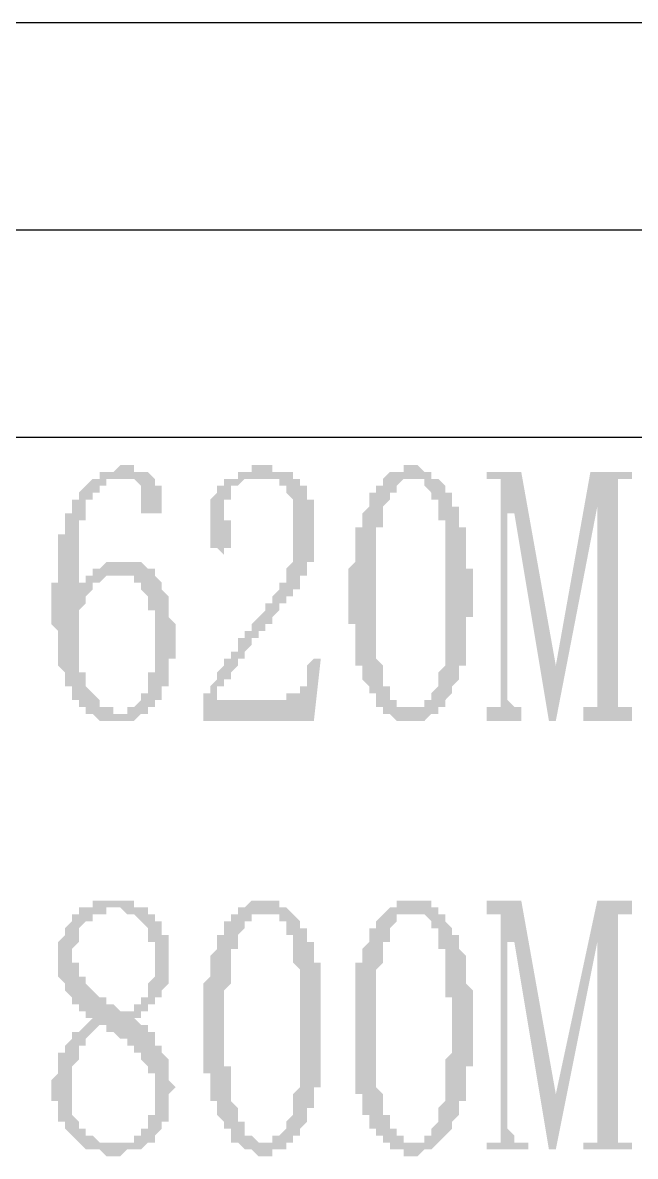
# Model space of a CAD drawing. Header units: inches. Extents: x 11 to 286, y 6 to 196.
# Drawn here: x 176.45 to 180.21, y 100.39 to 107.33 of the extents above; entities that cross this region are included whole.
import ezdxf

# ---------------------------------------------------------------- set-up
doc = ezdxf.new("R2010")
doc.units = ezdxf.units.IN
doc.header["$MEASUREMENT"] = 0
doc.layers.add('PDF_几何图形', color=7, linetype='Continuous')
doc.layers.add('PDF_实体填充', color=7, linetype='Continuous', true_color=0xffffff)

msp = doc.modelspace()

# ---------------------------------------------------------------- hatches: boundary and pattern name
at = {"layer": 'PDF_实体填充', "transparency": 33554559}
h = msp.add_hatch(color=7, dxfattribs=at)
h.paths.add_polyline_path([(176.7981, 103.6884), (176.7981, 103.6461), (176.7981, 103.6038), (176.7981, 103.6038), (176.7981, 103.5614), (176.7981, 103.5191), (176.7981, 103.5191), (176.7981, 103.4768), (176.7981, 103.4768), (176.7981, 103.4344), (176.7981, 103.4344), (176.7981, 103.3921), (176.7981, 103.3921), (176.7981, 103.3498), (176.8404, 103.3498), (176.8404, 103.3074), (176.8404, 103.3074), (176.8404, 103.3074), (176.8404, 103.2651), (176.8404, 103.2651), (176.8828, 103.2228), (176.8828, 103.2228), (176.8828, 103.2228), (176.9251, 103.1804), (176.9251, 103.1804), (176.9251, 103.1381), (176.9251, 103.1381), (176.9674, 103.1381), (176.9674, 103.1381), (177.0098, 103.1381), (177.0098, 103.0958), (177.0098, 103.0958), (177.0521, 103.0958), (177.0521, 103.0958), (177.0944, 103.0958), (177.0944, 103.1381), (177.0944, 103.1381), (177.1368, 103.1381), (177.1368, 103.1381), (177.1368, 103.1381), (177.1791, 103.1804), (177.1791, 103.1804), (177.1791, 103.1804), (177.1791, 103.2228), (177.2214, 103.2228), (177.2214, 103.2228), (177.2214, 103.2651), (177.2214, 103.2651), (177.2214, 103.2651), (177.2214, 103.3074), (177.2214, 103.3074), (177.2214, 103.3498), (177.2638, 103.3498), (177.2638, 103.3921), (177.2638, 103.3921), (177.2638, 103.4344), (177.2638, 103.4768), (177.2638, 103.4768), (177.2638, 103.5191), (177.2638, 103.5614), (177.2638, 103.5614), (177.2638, 103.6038), (177.2638, 103.6461), (177.2638, 103.6461), (177.2638, 103.6884), (177.2638, 103.6884), (177.2638, 103.7308), (177.2214, 103.7308), (177.2214, 103.7731), (177.2214, 103.7731), (177.2214, 103.8154), (177.2214, 103.8154), (177.2214, 103.8154), (177.1791, 103.8578), (177.1791, 103.8578), (177.1791, 103.9001), (177.1791, 103.9001), (177.1368, 103.9001), (177.1368, 103.9424), (177.0944, 103.9424), (177.0944, 103.9424), (177.0944, 103.9424), (177.0521, 103.9424), (177.0521, 103.9424), (177.0521, 103.9424), (177.0098, 103.9424), (177.0098, 103.9424), (176.9674, 103.9424), (176.9674, 103.9424), (176.9251, 103.9001), (176.9251, 103.9001), (176.9251, 103.9001), (176.9251, 103.9001), (176.8828, 103.9001), (176.8828, 103.8578), (176.8828, 103.8578), (176.8828, 103.8578), (176.8404, 103.8154), (176.8404, 103.8154), (176.8404, 103.7731), (176.8404, 103.7731), (176.7981, 103.7308), (176.7981, 103.7308), (176.7981, 103.6884), (176.7981, 103.6884), (176.7981, 103.6884), (176.7981, 103.6884)], flags=0)
h.paths.add_polyline_path([(177.0521, 104.0271), (177.0944, 104.0271), (177.0944, 104.0271), (177.1368, 104.0271), (177.1368, 104.0271), (177.1368, 104.0271), (177.1791, 104.0271), (177.1791, 104.0271), (177.2214, 103.9848), (177.2214, 103.9848), (177.2214, 103.9848), (177.2638, 103.9848), (177.2638, 103.9424), (177.2638, 103.9424), (177.2638, 103.9424), (177.3061, 103.9001), (177.3061, 103.9001), (177.3061, 103.9001), (177.3061, 103.8578), (177.3061, 103.8578), (177.3484, 103.8154), (177.3484, 103.8154), (177.3484, 103.8154), (177.3484, 103.7731), (177.3484, 103.7731), (177.3484, 103.7308), (177.3484, 103.7308), (177.3484, 103.6884), (177.3908, 103.6461), (177.3908, 103.6461), (177.3908, 103.6038), (177.3908, 103.6038), (177.3908, 103.5614), (177.3908, 103.5614), (177.3908, 103.5191), (177.3908, 103.4768), (177.3908, 103.4768), (177.3908, 103.4344), (177.3484, 103.4344), (177.3484, 103.3921), (177.3484, 103.3921), (177.3484, 103.3498), (177.3484, 103.3498), (177.3484, 103.3074), (177.3484, 103.3074), (177.3484, 103.2651), (177.3061, 103.2651), (177.3061, 103.2228), (177.3061, 103.2228), (177.3061, 103.2228), (177.3061, 103.1804), (177.2638, 103.1804), (177.2638, 103.1804), (177.2638, 103.1381), (177.2214, 103.1381), (177.2214, 103.1381), (177.2214, 103.0958), (177.1791, 103.0958), (177.1791, 103.0958), (177.1791, 103.0958), (177.1368, 103.0534), (177.1368, 103.0534), (177.0944, 103.0534), (177.0944, 103.0534), (177.0944, 103.0534), (177.0521, 103.0534), (177.0521, 103.0534), (177.0521, 103.0534), (177.0098, 103.0534), (177.0098, 103.0534), (176.9674, 103.0534), (176.9674, 103.0534), (176.9251, 103.0534), (176.9251, 103.0534), (176.9251, 103.0534), (176.8828, 103.0958), (176.8828, 103.0958), (176.8828, 103.0958), (176.8404, 103.0958), (176.8404, 103.1381), (176.8404, 103.1381), (176.7981, 103.1381), (176.7981, 103.1804), (176.7981, 103.1804), (176.7558, 103.1804), (176.7558, 103.2228), (176.7558, 103.2228), (176.7558, 103.2228), (176.7558, 103.2651), (176.7134, 103.2651), (176.7134, 103.2651), (176.7134, 103.3074), (176.7134, 103.3074), (176.7134, 103.3498), (176.7134, 103.3498), (176.6711, 103.3921), (176.6711, 103.3921), (176.6711, 103.3921), (176.6711, 103.4344), (176.6711, 103.4344), (176.6711, 103.4768), (176.6711, 103.4768), (176.6711, 103.5191), (176.6711, 103.5614), (176.6711, 103.5614), (176.6711, 103.6038), (176.6711, 103.6038), (176.6288, 103.6461), (176.6288, 103.6884), (176.6288, 103.6884), (176.6288, 103.7308), (176.6288, 103.7308), (176.6288, 103.7731), (176.6288, 103.7731), (176.6288, 103.8154), (176.6288, 103.8578), (176.6288, 103.8578), (176.6288, 103.9001), (176.6711, 103.9001), (176.6711, 103.9424), (176.6711, 103.9848), (176.6711, 103.9848), (176.6711, 104.0271), (176.6711, 104.0271), (176.6711, 104.0694), (176.6711, 104.0694), (176.6711, 104.1118), (176.6711, 104.1118), (176.6711, 104.1541), (176.6711, 104.1541), (176.6711, 104.1964), (176.7134, 104.1964), (176.7134, 104.2388), (176.7134, 104.2388), (176.7134, 104.2811), (176.7134, 104.2811), (176.7134, 104.3234), (176.7134, 104.3234), (176.7558, 104.3234), (176.7558, 104.3658), (176.7558, 104.3658), (176.7558, 104.4081), (176.7558, 104.4081), (176.7981, 104.4081), (176.7981, 104.4081), (176.7981, 104.4504), (176.7981, 104.4504), (176.8404, 104.4928), (176.8404, 104.4928), (176.8404, 104.4928), (176.8828, 104.5351), (176.8828, 104.5351), (176.8828, 104.5351), (176.9251, 104.5351), (176.9251, 104.5774), (176.9251, 104.5774), (176.9674, 104.5774), (176.9674, 104.5774), (176.9674, 104.5774), (177.0098, 104.5774), (177.0098, 104.5774), (177.0521, 104.6198), (177.0521, 104.6198), (177.0944, 104.6198), (177.0944, 104.6198), (177.0944, 104.6198), (177.1368, 104.6198), (177.1368, 104.5774), (177.1791, 104.5774), (177.1791, 104.5774), (177.2214, 104.5774), (177.2214, 104.5774), (177.2214, 104.5774), (177.2638, 104.5351), (177.2638, 104.5351), (177.2638, 104.4928), (177.3061, 104.4928), (177.3061, 104.4928), (177.3061, 104.4504), (177.3061, 104.4504), (177.3061, 104.4081), (177.3061, 104.4081), (177.3061, 104.3658), (177.3061, 104.3658), (177.3061, 104.3234), (177.3061, 104.3234), (177.3061, 104.3234), (177.2638, 104.3234), (177.2638, 104.3234), (177.2214, 104.3234), (177.2214, 104.3234), (177.1791, 104.3234), (177.1791, 104.3234), (177.1791, 104.3234), (177.1791, 104.3234), (177.1791, 104.3658), (177.1791, 104.3658), (177.1791, 104.4081), (177.1791, 104.4081), (177.1791, 104.4081), (177.1791, 104.4504), (177.1791, 104.4504), (177.1791, 104.4928), (177.1791, 104.4928), (177.1368, 104.5351), (177.1368, 104.5351), (177.1368, 104.5351), (177.1368, 104.5351), (177.0944, 104.5351), (177.0944, 104.5351), (177.0521, 104.5351), (177.0521, 104.5351), (177.0521, 104.5351), (177.0098, 104.5351), (177.0098, 104.5351), (176.9674, 104.5351), (176.9674, 104.5351), (176.9674, 104.4928), (176.9251, 104.4928), (176.9251, 104.4928), (176.9251, 104.4504), (176.8828, 104.4504), (176.8828, 104.4504), (176.8828, 104.4081), (176.8828, 104.4081), (176.8404, 104.4081), (176.8404, 104.3658), (176.8404, 104.3658), (176.8404, 104.3658), (176.8404, 104.3658), (176.8404, 104.3234), (176.8404, 104.3234), (176.8404, 104.2811), (176.8404, 104.2811), (176.7981, 104.2811), (176.7981, 104.2388), (176.7981, 104.2388), (176.7981, 104.1964), (176.7981, 104.1964), (176.7981, 104.1541), (176.7981, 104.1541), (176.7981, 104.1118), (176.7981, 104.0694), (176.7981, 104.0694), (176.7981, 104.0271), (176.7981, 104.0271), (176.7981, 103.9848), (176.7981, 103.9424), (176.7981, 103.9001), (176.7981, 103.9001), (176.7981, 103.8578), (176.7981, 103.8154), (176.7981, 103.8154), (176.7981, 103.8154), (176.7981, 103.8578), (176.7981, 103.8578), (176.7981, 103.9001), (176.8404, 103.9001), (176.8404, 103.9001), (176.8404, 103.9424), (176.8828, 103.9424), (176.8828, 103.9848), (176.8828, 103.9848), (176.8828, 103.9848), (176.9251, 103.9848), (176.9251, 103.9848), (176.9674, 104.0271), (176.9674, 104.0271), (176.9674, 104.0271), (177.0098, 104.0271), (177.0098, 104.0271), (177.0521, 104.0271), (177.0521, 104.0271), (177.0521, 104.0271), (177.0521, 104.0271), (177.0521, 104.0271)], flags=0)
for points in [[(178.1104, 104.1964), (178.1104, 104.2388), (178.1104, 104.2811), (178.1104, 104.3234), (178.1104, 104.3658), (178.1104, 104.4081), (178.0681, 104.4504), (178.0681, 104.4928), (178.0258, 104.4928), (178.0258, 104.5351), (177.9834, 104.5351), (177.9411, 104.5351), (177.8988, 104.5351), (177.8564, 104.5351), (177.8141, 104.5351), (177.7718, 104.4928), (177.7294, 104.4928), (177.7294, 104.4504), (177.7294, 104.4081), (177.6871, 104.4081), (177.6871, 104.3658), (177.6871, 104.3234), (177.6871, 104.2811), (177.7294, 104.2811), (177.7294, 104.2388), (177.7294, 104.1964), (177.7294, 104.1541), (177.7294, 104.1118), (177.6871, 104.1118), (177.6871, 104.0694), (177.6448, 104.1118), (177.6024, 104.1118), (177.6024, 104.1541), (177.6024, 104.1964), (177.6024, 104.2388), (177.6024, 104.2811), (177.6024, 104.3234), (177.6024, 104.3658), (177.6024, 104.4081), (177.6448, 104.4504), (177.6448, 104.4928), (177.6871, 104.4928), (177.6871, 104.5351), (177.7294, 104.5351), (177.7718, 104.5351), (177.7718, 104.5774), (177.8141, 104.5774), (177.8564, 104.5774), (177.8564, 104.6198), (177.8988, 104.6198), (177.9411, 104.6198), (177.9834, 104.6198), (177.9834, 104.5774), (178.0258, 104.5774), (178.0681, 104.5774), (178.1104, 104.5774), (178.1104, 104.5351), (178.1528, 104.5351), (178.1528, 104.4928), (178.1951, 104.4928), (178.1951, 104.4504), (178.1951, 104.4081), (178.2374, 104.4081), (178.2374, 104.3658), (178.2374, 104.3234), (178.2374, 104.2811), (178.2374, 104.2388), (178.2374, 104.1964), (178.2374, 104.1541), (178.2374, 104.1118), (178.2374, 104.0694), (178.2374, 104.0271), (178.1951, 104.0271), (178.1951, 103.9848), (178.1951, 103.9424), (178.1528, 103.9424), (178.1528, 103.9001), (178.1528, 103.8578), (178.1104, 103.8578), (178.1104, 103.8154), (178.0681, 103.8154), (178.0681, 103.7731), (178.0258, 103.7731), (178.0258, 103.7308), (177.9834, 103.6884), (177.9834, 103.6461), (177.9411, 103.6461), (177.9411, 103.6038), (177.8988, 103.6038), (177.8988, 103.5614), (177.8564, 103.5614), (177.8564, 103.5191), (177.8141, 103.4768), (177.8141, 103.4344), (177.7718, 103.4344), (177.7718, 103.3921), (177.7294, 103.3498), (177.7294, 103.3074), (177.6871, 103.3074), (177.6871, 103.2651), (177.6448, 103.2651), (177.6448, 103.2228), (177.6448, 103.1804), (178.0681, 103.1804), (178.0681, 103.2228), (178.1104, 103.2228), (178.1528, 103.2228), (178.1528, 103.2651), (178.1951, 103.2651), (178.1951, 103.3074), (178.1951, 103.3498), (178.1951, 103.3921), (178.2374, 103.4344), (178.2798, 103.4344), (178.2374, 103.0534), (177.5601, 103.0534), (177.5601, 103.1804), (177.5601, 103.2228), (177.6024, 103.2228), (177.6024, 103.2651), (177.6448, 103.3074), (177.6448, 103.3498), (177.6871, 103.3921), (177.6871, 103.4344), (177.7294, 103.4344), (177.7294, 103.4768), (177.7718, 103.4768), (177.7718, 103.5191), (177.7718, 103.5614), (177.8141, 103.5614), (177.8141, 103.6038), (177.8564, 103.6038), (177.8564, 103.6461), (177.8988, 103.6884), (177.9411, 103.7308), (177.9411, 103.7731), (177.9834, 103.7731), (177.9834, 103.8154), (178.0258, 103.8578), (178.0258, 103.9001), (178.0681, 103.9001), (178.0681, 103.9424), (178.0681, 103.9848), (178.1104, 104.0271), (178.1104, 104.0694), (178.1104, 104.1118), (178.1104, 104.1541)], [(180.1001, 103.1804), (180.1001, 103.1381), (180.1424, 103.1381), (180.1848, 103.1381), (180.1848, 103.0534), (179.8884, 103.0534), (179.8884, 103.1381), (179.9308, 103.1381), (179.9731, 103.1381), (179.9731, 103.1804), (179.9731, 104.3658), (179.7191, 103.0534), (179.6768, 103.0534), (179.4651, 104.3234), (179.4228, 104.3234), (179.4228, 103.1804), (179.4651, 103.1381), (179.5074, 103.1381), (179.5074, 103.0534), (179.2958, 103.0534), (179.2958, 103.1381), (179.3381, 103.1381), (179.3804, 103.1381), (179.3804, 103.1804), (179.3804, 104.4504), (179.3804, 104.4928), (179.3804, 104.5351), (179.3381, 104.5351), (179.2958, 104.5351), (179.2958, 104.5774), (179.5074, 104.5774), (179.7191, 103.3921), (179.9308, 104.5774), (180.1848, 104.5774), (180.1848, 104.5351), (180.1424, 104.5351), (180.1001, 104.5351), (180.1001, 104.4928), (180.1001, 104.4504)], [(180.1001, 100.5558), (180.1001, 100.5134), (180.1001, 100.4711), (180.1424, 100.4711), (180.1848, 100.4711), (180.1848, 100.4288), (179.8884, 100.4288), (179.8884, 100.4711), (179.9308, 100.4711), (179.9731, 100.4711), (179.9731, 100.5134), (179.9731, 100.5558), (179.9731, 101.6988), (179.7191, 100.4288), (179.6768, 100.4288), (179.4651, 101.6988), (179.4228, 101.6988), (179.4228, 100.5558), (179.4651, 100.5134), (179.4651, 100.4711), (179.5074, 100.4711), (179.5498, 100.4711), (179.5498, 100.4288), (179.2958, 100.4288), (179.2958, 100.4711), (179.3381, 100.4711), (179.3804, 100.4711), (179.3804, 100.5134), (179.3804, 100.5558), (179.3804, 101.8258), (179.3804, 101.8681), (179.3381, 101.8681), (179.2958, 101.8681), (179.2958, 101.9528), (179.5074, 101.9528), (179.7191, 100.7674), (179.9731, 101.9528), (180.1848, 101.9528), (180.1848, 101.8681), (180.1424, 101.8681), (180.1001, 101.8681), (180.1001, 101.8258)]]:
    msp.add_hatch(color=7, dxfattribs=at).paths.add_polyline_path(points, flags=0)
h = msp.add_hatch(color=7, dxfattribs=at)
h.paths.add_polyline_path([(178.8301, 104.5351), (178.8301, 104.5351), (178.7878, 104.5351), (178.7878, 104.5351), (178.7878, 104.5351), (178.7454, 104.4928), (178.7454, 104.4928), (178.7454, 104.4928), (178.7454, 104.4504), (178.7031, 104.4504), (178.7031, 104.4504), (178.7031, 104.4081), (178.7031, 104.4081), (178.6608, 104.3658), (178.6608, 104.3658), (178.6608, 104.3234), (178.6608, 104.3234), (178.6608, 104.2811), (178.6608, 104.2811), (178.6608, 104.2388), (178.6184, 104.2388), (178.6184, 104.2388), (178.6184, 104.1964), (178.6184, 104.1964), (178.6184, 104.1541), (178.6184, 104.1541), (178.6184, 104.1118), (178.6184, 104.0694), (178.6184, 104.0694), (178.6184, 104.0271), (178.6184, 104.0271), (178.6184, 103.9848), (178.6184, 103.9848), (178.6184, 103.9424), (178.6184, 103.9001), (178.6184, 103.9001), (178.6184, 103.8578), (178.6184, 103.8578), (178.6184, 103.8154), (178.6184, 103.8154), (178.6184, 103.7731), (178.6184, 103.7308), (178.6184, 103.7308), (178.6184, 103.6884), (178.6184, 103.6884), (178.6184, 103.6461), (178.6184, 103.6038), (178.6184, 103.6038), (178.6184, 103.5614), (178.6184, 103.5614), (178.6184, 103.5191), (178.6184, 103.5191), (178.6184, 103.4768), (178.6184, 103.4768), (178.6184, 103.4344), (178.6184, 103.4344), (178.6608, 103.3921), (178.6608, 103.3921), (178.6608, 103.3498), (178.6608, 103.3498), (178.6608, 103.3498), (178.6608, 103.3074), (178.6608, 103.3074), (178.6608, 103.2651), (178.7031, 103.2651), (178.7031, 103.2228), (178.7031, 103.2228), (178.7031, 103.1804), (178.7454, 103.1804), (178.7454, 103.1804), (178.7454, 103.1381), (178.7878, 103.1381), (178.7878, 103.1381), (178.7878, 103.1381), (178.8301, 103.1381), (178.8301, 103.1381), (178.8301, 103.1381), (178.8301, 103.1381), (178.8724, 103.1381), (178.8724, 103.1381), (178.8724, 103.1381), (178.9148, 103.1381), (178.9148, 103.1381), (178.9148, 103.1804), (178.9571, 103.1804), (178.9571, 103.1804), (178.9571, 103.2228), (178.9571, 103.2228), (178.9994, 103.2651), (178.9994, 103.2651), (178.9994, 103.3074), (178.9994, 103.3074), (178.9994, 103.3498), (178.9994, 103.3498), (179.0418, 103.3921), (179.0418, 103.3921), (179.0418, 103.4344), (179.0418, 103.4344), (179.0418, 103.4344), (179.0418, 103.4768), (179.0418, 103.4768), (179.0418, 103.5191), (179.0418, 103.5191), (179.0418, 103.5614), (179.0418, 103.6038), (179.0418, 103.6038), (179.0418, 103.6461), (179.0418, 103.6461), (179.0418, 103.6884), (179.0418, 103.7308), (179.0418, 103.7308), (179.0418, 103.7731), (179.0418, 103.7731), (179.0418, 103.8154), (179.0418, 103.8154), (179.0418, 103.8578), (179.0418, 103.9001), (179.0418, 103.9001), (179.0418, 103.9424), (179.0418, 103.9848), (179.0418, 103.9848), (179.0418, 104.0271), (179.0418, 104.0271), (179.0418, 104.0694), (179.0418, 104.0694), (179.0418, 104.1118), (179.0418, 104.1118), (179.0418, 104.1541), (179.0418, 104.1541), (179.0418, 104.1964), (179.0418, 104.1964), (179.0418, 104.2388), (179.0418, 104.2388), (179.0418, 104.2811), (178.9994, 104.2811), (178.9994, 104.3234), (178.9994, 104.3234), (178.9994, 104.3658), (178.9994, 104.3658), (178.9994, 104.3658), (178.9994, 104.4081), (178.9571, 104.4081), (178.9571, 104.4504), (178.9571, 104.4504), (178.9571, 104.4504), (178.9148, 104.4928), (178.9148, 104.4928), (178.9148, 104.4928), (178.9148, 104.5351), (178.8724, 104.5351), (178.8724, 104.5351), (178.8301, 104.5351), (178.8301, 104.5351), (178.8301, 104.5351), (178.8301, 104.5351)], flags=0)
h.paths.add_polyline_path([(178.8301, 103.0534), (178.8301, 103.0534), (178.7878, 103.0534), (178.7878, 103.0534), (178.7878, 103.0534), (178.7454, 103.0534), (178.7454, 103.0534), (178.7031, 103.0958), (178.7031, 103.0958), (178.7031, 103.0958), (178.6608, 103.0958), (178.6608, 103.1381), (178.6608, 103.1381), (178.6184, 103.1381), (178.6184, 103.1804), (178.6184, 103.1804), (178.6184, 103.2228), (178.5761, 103.2228), (178.5761, 103.2651), (178.5761, 103.2651), (178.5761, 103.2651), (178.5338, 103.3074), (178.5338, 103.3074), (178.5338, 103.3074), (178.5338, 103.3498), (178.5338, 103.3498), (178.5338, 103.3921), (178.5338, 103.3921), (178.4914, 103.3921), (178.4914, 103.4344), (178.4914, 103.4344), (178.4914, 103.4768), (178.4914, 103.4768), (178.4914, 103.5191), (178.4914, 103.5191), (178.4914, 103.5614), (178.4914, 103.6038), (178.4914, 103.6038), (178.4914, 103.6461), (178.4491, 103.6461), (178.4491, 103.6884), (178.4491, 103.6884), (178.4491, 103.7308), (178.4491, 103.7731), (178.4491, 103.7731), (178.4491, 103.8154), (178.4491, 103.8154), (178.4491, 103.8578), (178.4491, 103.9001), (178.4491, 103.9001), (178.4491, 103.9424), (178.4491, 103.9424), (178.4491, 103.9848), (178.4914, 104.0271), (178.4914, 104.0271), (178.4914, 104.0694), (178.4914, 104.0694), (178.4914, 104.1118), (178.4914, 104.1118), (178.4914, 104.1541), (178.4914, 104.1541), (178.4914, 104.1964), (178.4914, 104.1964), (178.4914, 104.2388), (178.5338, 104.2388), (178.5338, 104.2811), (178.5338, 104.2811), (178.5338, 104.3234), (178.5338, 104.3234), (178.5338, 104.3234), (178.5761, 104.3658), (178.5761, 104.3658), (178.5761, 104.4081), (178.5761, 104.4081), (178.5761, 104.4504), (178.6184, 104.4504), (178.6184, 104.4928), (178.6184, 104.4928), (178.6608, 104.4928), (178.6608, 104.5351), (178.6608, 104.5351), (178.6608, 104.5351), (178.7031, 104.5774), (178.7031, 104.5774), (178.7031, 104.5774), (178.7454, 104.5774), (178.7454, 104.5774), (178.7878, 104.5774), (178.7878, 104.6198), (178.7878, 104.6198), (178.8301, 104.6198), (178.8301, 104.6198), (178.8301, 104.6198), (178.8724, 104.6198), (178.8724, 104.6198), (178.9148, 104.5774), (178.9148, 104.5774), (178.9148, 104.5774), (178.9571, 104.5774), (178.9571, 104.5774), (178.9571, 104.5351), (178.9994, 104.5351), (178.9994, 104.5351), (178.9994, 104.5351), (179.0418, 104.4928), (179.0418, 104.4928), (179.0418, 104.4504), (179.0841, 104.4504), (179.0841, 104.4504), (179.0841, 104.4081), (179.0841, 104.4081), (179.0841, 104.3658), (179.1264, 104.3658), (179.1264, 104.3658), (179.1264, 104.3234), (179.1264, 104.3234), (179.1264, 104.2811), (179.1264, 104.2811), (179.1264, 104.2388), (179.1688, 104.2388), (179.1688, 104.2388), (179.1688, 104.1964), (179.1688, 104.1964), (179.1688, 104.1541), (179.1688, 104.1541), (179.1688, 104.1118), (179.1688, 104.0694), (179.1688, 104.0694), (179.1688, 104.0271), (179.1688, 104.0271), (179.1688, 103.9848), (179.2111, 103.9848), (179.2111, 103.9424), (179.2111, 103.9001), (179.2111, 103.9001), (179.2111, 103.8578), (179.2111, 103.8154), (179.2111, 103.8154), (179.2111, 103.8154), (179.2111, 103.7731), (179.2111, 103.7308), (179.2111, 103.7308), (179.2111, 103.6884), (179.1688, 103.6884), (179.1688, 103.6461), (179.1688, 103.6038), (179.1688, 103.6038), (179.1688, 103.5614), (179.1688, 103.5614), (179.1688, 103.5191), (179.1688, 103.5191), (179.1688, 103.4768), (179.1688, 103.4768), (179.1688, 103.4344), (179.1688, 103.4344), (179.1688, 103.3921), (179.1264, 103.3921), (179.1264, 103.3498), (179.1264, 103.3498), (179.1264, 103.3498), (179.1264, 103.3074), (179.1264, 103.3074), (179.0841, 103.2651), (179.0841, 103.2651), (179.0841, 103.2651), (179.0841, 103.2228), (179.0841, 103.2228), (179.0418, 103.1804), (179.0418, 103.1804), (179.0418, 103.1804), (179.0418, 103.1381), (178.9994, 103.1381), (178.9994, 103.1381), (178.9994, 103.0958), (178.9571, 103.0958), (178.9571, 103.0958), (178.9571, 103.0958), (178.9148, 103.0534), (178.9148, 103.0534), (178.8724, 103.0534), (178.8724, 103.0534), (178.8724, 103.0534), (178.8301, 103.0534), (178.8301, 103.0534), (178.8301, 103.0534), (178.8301, 103.0534)], flags=0)
h = msp.add_hatch(color=7, dxfattribs=at)
h.paths.add_polyline_path([(176.7558, 100.7674), (176.7558, 100.7674), (176.7558, 100.7251), (176.7558, 100.7251), (176.7558, 100.6828), (176.7558, 100.6828), (176.7558, 100.6404), (176.7558, 100.6404), (176.7981, 100.5981), (176.7981, 100.5981), (176.7981, 100.5981), (176.7981, 100.5558), (176.8404, 100.5558), (176.8404, 100.5558), (176.8404, 100.5134), (176.8828, 100.5134), (176.8828, 100.5134), (176.8828, 100.5134), (176.9251, 100.4711), (176.9251, 100.4711), (176.9251, 100.4711), (176.9674, 100.4711), (176.9674, 100.4711), (177.0098, 100.4711), (177.0098, 100.4711), (177.0098, 100.4711), (177.0521, 100.4711), (177.0521, 100.4711), (177.0944, 100.4711), (177.0944, 100.4711), (177.1368, 100.4711), (177.1368, 100.5134), (177.1368, 100.5134), (177.1791, 100.5134), (177.1791, 100.5134), (177.1791, 100.5558), (177.2214, 100.5558), (177.2214, 100.5558), (177.2214, 100.5558), (177.2214, 100.5981), (177.2214, 100.5981), (177.2214, 100.6404), (177.2638, 100.6404), (177.2638, 100.6828), (177.2638, 100.6828), (177.2638, 100.7251), (177.2638, 100.7251), (177.2638, 100.7674), (177.2638, 100.7674), (177.2638, 100.8098), (177.2638, 100.8098), (177.2638, 100.8521), (177.2638, 100.8521), (177.2638, 100.8944), (177.2214, 100.8944), (177.2214, 100.8944), (177.2214, 100.9368), (177.2214, 100.9368), (177.1791, 100.9791), (177.1791, 100.9791), (177.1791, 100.9791), (177.1791, 101.0214), (177.1368, 101.0214), (177.1368, 101.0214), (177.1368, 101.0638), (177.1368, 101.0638), (177.0944, 101.0638), (177.0944, 101.0638), (177.0944, 101.1061), (177.0521, 101.1061), (177.0521, 101.1061), (177.0098, 101.1484), (177.0098, 101.1484), (177.0098, 101.1484), (176.9674, 101.1484), (176.9674, 101.1908), (176.9251, 101.1908), (176.9251, 101.1908), (176.9251, 101.1908), (176.8828, 101.1484), (176.8828, 101.1484), (176.8828, 101.1484), (176.8404, 101.1061), (176.8404, 101.1061), (176.8404, 101.0638), (176.7981, 101.0638), (176.7981, 101.0638), (176.7981, 101.0214), (176.7981, 101.0214), (176.7981, 100.9791), (176.7981, 100.9791), (176.7558, 100.9368), (176.7558, 100.9368), (176.7558, 100.8944), (176.7558, 100.8944), (176.7558, 100.8521), (176.7558, 100.8521), (176.7558, 100.8098), (176.7558, 100.8098), (176.7558, 100.7674), (176.7558, 100.7674)], flags=0)
h.paths.add_polyline_path([(177.3908, 100.8098), (177.3484, 100.7674), (177.3484, 100.7674), (177.3484, 100.7251), (177.3484, 100.7251), (177.3484, 100.6828), (177.3484, 100.6828), (177.3484, 100.6404), (177.3484, 100.6404), (177.3484, 100.5981), (177.3061, 100.5981), (177.3061, 100.5558), (177.3061, 100.5558), (177.3061, 100.5558), (177.2638, 100.5134), (177.2638, 100.5134), (177.2638, 100.5134), (177.2638, 100.4711), (177.2214, 100.4711), (177.2214, 100.4711), (177.2214, 100.4711), (177.1791, 100.4288), (177.1791, 100.4288), (177.1368, 100.4288), (177.1368, 100.4288), (177.1368, 100.4288), (177.0944, 100.4288), (177.0944, 100.4288), (177.0521, 100.3864), (177.0521, 100.3864), (177.0098, 100.3864), (177.0098, 100.3864), (177.0098, 100.3864), (177.0098, 100.3864), (176.9674, 100.3864), (176.9674, 100.3864), (176.9251, 100.4288), (176.9251, 100.4288), (176.8828, 100.4288), (176.8828, 100.4288), (176.8828, 100.4288), (176.8404, 100.4288), (176.8404, 100.4288), (176.7981, 100.4711), (176.7981, 100.4711), (176.7981, 100.4711), (176.7558, 100.5134), (176.7558, 100.5134), (176.7558, 100.5134), (176.7558, 100.5134), (176.7134, 100.5558), (176.7134, 100.5558), (176.7134, 100.5981), (176.6711, 100.5981), (176.6711, 100.6404), (176.6711, 100.6404), (176.6711, 100.6828), (176.6711, 100.6828), (176.6711, 100.6828), (176.6711, 100.7251), (176.6288, 100.7251), (176.6288, 100.7674), (176.6288, 100.7674), (176.6288, 100.8098), (176.6288, 100.8521), (176.6288, 100.8521), (176.6711, 100.8944), (176.6711, 100.8944), (176.6711, 100.9368), (176.6711, 100.9368), (176.6711, 100.9791), (176.6711, 100.9791), (176.6711, 101.0214), (176.7134, 101.0214), (176.7134, 101.0214), (176.7134, 101.0214), (176.7134, 101.0638), (176.7134, 101.0638), (176.7558, 101.1061), (176.7558, 101.1061), (176.7558, 101.1061), (176.7558, 101.1484), (176.7981, 101.1484), (176.7981, 101.1484), (176.8404, 101.1908), (176.8404, 101.1908), (176.8404, 101.1908), (176.8828, 101.2331), (176.8828, 101.2331), (176.8828, 101.2331), (176.8404, 101.2331), (176.8404, 101.2754), (176.7981, 101.2754), (176.7981, 101.2754), (176.7981, 101.3178), (176.7558, 101.3178), (176.7558, 101.3178), (176.7558, 101.3601), (176.7558, 101.3601), (176.7134, 101.4024), (176.7134, 101.4024), (176.7134, 101.4024), (176.7134, 101.4448), (176.7134, 101.4448), (176.7134, 101.4448), (176.6711, 101.4871), (176.6711, 101.4871), (176.6711, 101.5294), (176.6711, 101.5294), (176.6711, 101.5718), (176.6711, 101.5718), (176.6711, 101.6141), (176.6711, 101.6564), (176.6711, 101.6564), (176.6711, 101.6988), (176.6711, 101.6988), (176.7134, 101.7411), (176.7134, 101.7411), (176.7134, 101.7411), (176.7134, 101.7834), (176.7134, 101.7834), (176.7558, 101.8258), (176.7558, 101.8258), (176.7558, 101.8681), (176.7558, 101.8681), (176.7981, 101.8681), (176.7981, 101.8681), (176.7981, 101.8681), (176.7981, 101.9104), (176.8404, 101.9104), (176.8404, 101.9104), (176.8828, 101.9104), (176.8828, 101.9104), (176.8828, 101.9528), (176.9251, 101.9528), (176.9251, 101.9528), (176.9674, 101.9528), (176.9674, 101.9528), (177.0098, 101.9528), (177.0098, 101.9528), (177.0098, 101.9528), (177.0521, 101.9528), (177.0521, 101.9528), (177.0944, 101.9528), (177.0944, 101.9528), (177.1368, 101.9528), (177.1368, 101.9528), (177.1368, 101.9104), (177.1791, 101.9104), (177.1791, 101.9104), (177.1791, 101.9104), (177.2214, 101.9104), (177.2214, 101.8681), (177.2214, 101.8681), (177.2638, 101.8681), (177.2638, 101.8681), (177.2638, 101.8258), (177.3061, 101.8258), (177.3061, 101.7834), (177.3061, 101.7834), (177.3061, 101.7411), (177.3484, 101.7411), (177.3484, 101.7411), (177.3484, 101.6988), (177.3484, 101.6988), (177.3484, 101.6564), (177.3484, 101.6564), (177.3484, 101.6141), (177.3484, 101.6141), (177.3484, 101.5718), (177.3484, 101.5718), (177.3484, 101.5294), (177.3484, 101.5294), (177.3484, 101.4871), (177.3484, 101.4871), (177.3484, 101.4448), (177.3484, 101.4448), (177.3061, 101.4024), (177.3061, 101.4024), (177.3061, 101.4024), (177.3061, 101.3601), (177.3061, 101.3601), (177.2638, 101.3601), (177.2638, 101.3178), (177.2638, 101.3178), (177.2214, 101.3178), (177.2214, 101.2754), (177.2214, 101.2754), (177.1791, 101.2754), (177.1791, 101.2331), (177.1368, 101.2331), (177.1368, 101.2331), (177.1368, 101.2331), (177.1368, 101.2331), (177.1791, 101.1908), (177.1791, 101.1908), (177.2214, 101.1908), (177.2214, 101.1484), (177.2214, 101.1484), (177.2638, 101.1484), (177.2638, 101.1061), (177.2638, 101.1061), (177.2638, 101.0638), (177.3061, 101.0638), (177.3061, 101.0638), (177.3061, 101.0214), (177.3061, 101.0214), (177.3061, 101.0214), (177.3484, 100.9791), (177.3484, 100.9791), (177.3484, 100.9368), (177.3484, 100.9368), (177.3484, 100.8944), (177.3484, 100.8944), (177.3484, 100.8521), (177.3484, 100.8521), (177.3908, 100.8098), (177.3908, 100.8098), (177.3908, 100.8098)], flags=0)
h.paths.add_polyline_path([(177.2638, 101.5718), (177.2638, 101.6141), (177.2638, 101.6141), (177.2638, 101.6564), (177.2638, 101.6564), (177.2638, 101.6988), (177.2214, 101.6988), (177.2214, 101.7411), (177.2214, 101.7411), (177.2214, 101.7834), (177.2214, 101.7834), (177.1791, 101.8258), (177.1791, 101.8258), (177.1791, 101.8258), (177.1791, 101.8258), (177.1368, 101.8681), (177.1368, 101.8681), (177.1368, 101.8681), (177.0944, 101.8681), (177.0944, 101.8681), (177.0521, 101.9104), (177.0521, 101.9104), (177.0098, 101.9104), (177.0098, 101.9104), (177.0098, 101.9104), (176.9674, 101.9104), (176.9674, 101.8681), (176.9251, 101.8681), (176.9251, 101.8681), (176.9251, 101.8681), (176.8828, 101.8681), (176.8828, 101.8681), (176.8828, 101.8258), (176.8404, 101.8258), (176.8404, 101.8258), (176.8404, 101.8258), (176.7981, 101.7834), (176.7981, 101.7834), (176.7981, 101.7411), (176.7981, 101.7411), (176.7981, 101.6988), (176.7981, 101.6988), (176.7558, 101.6564), (176.7558, 101.6564), (176.7558, 101.6141), (176.7558, 101.6141), (176.7558, 101.6141), (176.7558, 101.5718), (176.7981, 101.5718), (176.7981, 101.5294), (176.7981, 101.5294), (176.7981, 101.4871), (176.7981, 101.4871), (176.8404, 101.4871), (176.8404, 101.4448), (176.8404, 101.4448), (176.8404, 101.4448), (176.8828, 101.4024), (176.8828, 101.4024), (176.8828, 101.4024), (176.9251, 101.3601), (176.9251, 101.3601), (176.9251, 101.3601), (176.9674, 101.3601), (176.9674, 101.3178), (176.9674, 101.3178), (177.0098, 101.3178), (177.0098, 101.3178), (177.0521, 101.2754), (177.0521, 101.2754), (177.0521, 101.2754), (177.0944, 101.2754), (177.0944, 101.2754), (177.1368, 101.2754), (177.1368, 101.3178), (177.1368, 101.3178), (177.1791, 101.3178), (177.1791, 101.3601), (177.1791, 101.3601), (177.2214, 101.3601), (177.2214, 101.4024), (177.2214, 101.4024), (177.2214, 101.4024), (177.2214, 101.4448), (177.2214, 101.4448), (177.2638, 101.4871), (177.2638, 101.4871), (177.2638, 101.5294), (177.2638, 101.5294), (177.2638, 101.5718), (177.2638, 101.5718), (177.2638, 101.5718), (177.2638, 101.5718)], flags=0)
h = msp.add_hatch(color=7, dxfattribs=at)
h.paths.add_polyline_path([(177.9411, 101.8681), (177.8988, 101.8681), (177.8988, 101.8681), (177.8988, 101.8681), (177.8564, 101.8681), (177.8564, 101.8681), (177.8564, 101.8681), (177.8564, 101.8258), (177.8141, 101.8258), (177.8141, 101.7834), (177.8141, 101.7834), (177.8141, 101.7834), (177.7718, 101.7411), (177.7718, 101.6988), (177.7718, 101.6988), (177.7718, 101.6988), (177.7718, 101.6564), (177.7294, 101.6564), (177.7294, 101.6141), (177.7294, 101.6141), (177.7294, 101.5718), (177.7294, 101.5718), (177.7294, 101.5294), (177.7294, 101.5294), (177.7294, 101.4871), (177.7294, 101.4871), (177.7294, 101.4448), (177.7294, 101.4448), (177.6871, 101.4024), (177.6871, 101.4024), (177.6871, 101.3601), (177.6871, 101.3601), (177.6871, 101.3178), (177.6871, 101.2754), (177.6871, 101.2754), (177.6871, 101.2331), (177.6871, 101.2331), (177.6871, 101.1908), (177.6871, 101.1908), (177.6871, 101.1484), (177.6871, 101.1484), (177.6871, 101.1061), (177.6871, 101.0638), (177.6871, 101.0638), (177.6871, 101.0214), (177.6871, 100.9791), (177.6871, 100.9791), (177.6871, 100.9368), (177.7294, 100.9368), (177.7294, 100.8944), (177.7294, 100.8944), (177.7294, 100.8521), (177.7294, 100.8521), (177.7294, 100.8098), (177.7294, 100.8098), (177.7294, 100.7674), (177.7294, 100.7674), (177.7294, 100.7251), (177.7294, 100.7251), (177.7718, 100.6828), (177.7718, 100.6828), (177.7718, 100.6828), (177.7718, 100.6404), (177.7718, 100.6404), (177.7718, 100.5981), (177.8141, 100.5981), (177.8141, 100.5558), (177.8141, 100.5558), (177.8141, 100.5134), (177.8564, 100.5134), (177.8564, 100.5134), (177.8564, 100.5134), (177.8988, 100.4711), (177.8988, 100.4711), (177.8988, 100.4711), (177.9411, 100.4711), (177.9411, 100.4711), (177.9411, 100.4711), (177.9411, 100.4711), (177.9834, 100.4711), (177.9834, 100.4711), (177.9834, 100.5134), (178.0258, 100.5134), (178.0258, 100.5134), (178.0258, 100.5134), (178.0681, 100.5558), (178.0681, 100.5558), (178.0681, 100.5981), (178.0681, 100.5981), (178.1104, 100.6404), (178.1104, 100.6404), (178.1104, 100.6828), (178.1104, 100.6828), (178.1104, 100.7251), (178.1104, 100.7251), (178.1104, 100.7251), (178.1104, 100.7674), (178.1104, 100.7674), (178.1528, 100.8098), (178.1528, 100.8098), (178.1528, 100.8521), (178.1528, 100.8521), (178.1528, 100.8944), (178.1528, 100.8944), (178.1528, 100.9368), (178.1528, 100.9791), (178.1528, 100.9791), (178.1528, 101.0214), (178.1528, 101.0214), (178.1528, 101.0638), (178.1528, 101.1061), (178.1528, 101.1061), (178.1528, 101.1484), (178.1528, 101.1908), (178.1528, 101.1908), (178.1528, 101.1908), (178.1528, 101.2331), (178.1528, 101.2754), (178.1528, 101.2754), (178.1528, 101.3178), (178.1528, 101.3601), (178.1528, 101.3601), (178.1528, 101.4024), (178.1528, 101.4024), (178.1528, 101.4448), (178.1528, 101.4448), (178.1528, 101.4871), (178.1528, 101.4871), (178.1528, 101.5294), (178.1528, 101.5294), (178.1104, 101.5718), (178.1104, 101.5718), (178.1104, 101.6141), (178.1104, 101.6141), (178.1104, 101.6564), (178.1104, 101.6564), (178.1104, 101.6988), (178.1104, 101.6988), (178.1104, 101.6988), (178.1104, 101.7411), (178.0681, 101.7411), (178.0681, 101.7834), (178.0681, 101.7834), (178.0681, 101.8258), (178.0258, 101.8258), (178.0258, 101.8258), (178.0258, 101.8681), (178.0258, 101.8681), (177.9834, 101.8681), (177.9834, 101.8681), (177.9834, 101.8681), (177.9411, 101.8681), (177.9411, 101.8681), (177.9411, 101.8681), (177.9411, 101.8681)], flags=0)
h.paths.add_polyline_path([(177.9411, 100.3864), (177.8988, 100.3864), (177.8988, 100.3864), (177.8988, 100.3864), (177.8564, 100.4288), (177.8564, 100.4288), (177.8141, 100.4288), (177.8141, 100.4288), (177.8141, 100.4288), (177.7718, 100.4711), (177.7718, 100.4711), (177.7718, 100.4711), (177.7294, 100.4711), (177.7294, 100.5134), (177.7294, 100.5134), (177.7294, 100.5558), (177.6871, 100.5558), (177.6871, 100.5558), (177.6871, 100.5981), (177.6871, 100.5981), (177.6448, 100.6404), (177.6448, 100.6404), (177.6448, 100.6404), (177.6448, 100.6828), (177.6448, 100.6828), (177.6448, 100.7251), (177.6024, 100.7251), (177.6024, 100.7251), (177.6024, 100.7674), (177.6024, 100.7674), (177.6024, 100.8098), (177.6024, 100.8098), (177.6024, 100.8521), (177.6024, 100.8521), (177.6024, 100.8944), (177.5601, 100.8944), (177.5601, 100.9368), (177.5601, 100.9791), (177.5601, 100.9791), (177.5601, 101.0214), (177.5601, 101.0214), (177.5601, 101.0638), (177.5601, 101.0638), (177.5601, 101.1061), (177.5601, 101.1484), (177.5601, 101.1484), (177.5601, 101.1908), (177.5601, 101.1908), (177.5601, 101.2331), (177.5601, 101.2754), (177.5601, 101.2754), (177.5601, 101.3178), (177.5601, 101.3178), (177.5601, 101.3601), (177.5601, 101.4024), (177.5601, 101.4024), (177.5601, 101.4448), (177.5601, 101.4448), (177.6024, 101.4871), (177.6024, 101.4871), (177.6024, 101.5294), (177.6024, 101.5294), (177.6024, 101.5718), (177.6024, 101.5718), (177.6024, 101.6141), (177.6024, 101.6141), (177.6448, 101.6564), (177.6448, 101.6564), (177.6448, 101.6564), (177.6448, 101.6988), (177.6448, 101.6988), (177.6448, 101.7411), (177.6871, 101.7411), (177.6871, 101.7834), (177.6871, 101.7834), (177.6871, 101.8258), (177.7294, 101.8258), (177.7294, 101.8258), (177.7294, 101.8681), (177.7718, 101.8681), (177.7718, 101.8681), (177.7718, 101.9104), (177.7718, 101.9104), (177.8141, 101.9104), (177.8141, 101.9104), (177.8564, 101.9528), (177.8564, 101.9528), (177.8564, 101.9528), (177.8988, 101.9528), (177.8988, 101.9528), (177.8988, 101.9528), (177.9411, 101.9528), (177.9411, 101.9528), (177.9834, 101.9528), (177.9834, 101.9528), (177.9834, 101.9528), (178.0258, 101.9528), (178.0258, 101.9528), (178.0258, 101.9104), (178.0681, 101.9104), (178.0681, 101.9104), (178.0681, 101.9104), (178.1104, 101.8681), (178.1104, 101.8681), (178.1104, 101.8681), (178.1528, 101.8258), (178.1528, 101.8258), (178.1528, 101.7834), (178.1951, 101.7834), (178.1951, 101.7411), (178.1951, 101.7411), (178.1951, 101.7411), (178.1951, 101.6988), (178.1951, 101.6988), (178.2374, 101.6988), (178.2374, 101.6564), (178.2374, 101.6564), (178.2374, 101.6141), (178.2374, 101.6141), (178.2374, 101.5718), (178.2374, 101.5718), (178.2798, 101.5718), (178.2798, 101.5294), (178.2798, 101.5294), (178.2798, 101.4871), (178.2798, 101.4448), (178.2798, 101.4448), (178.2798, 101.4024), (178.2798, 101.4024), (178.2798, 101.3601), (178.2798, 101.3601), (178.2798, 101.3178), (178.2798, 101.2754), (178.2798, 101.2754), (178.2798, 101.2331), (178.2798, 101.2331), (178.2798, 101.1908), (178.2798, 101.1908), (178.2798, 101.1484), (178.2798, 101.1484), (178.2798, 101.1061), (178.2798, 101.0638), (178.2798, 101.0638), (178.2798, 101.0214), (178.2798, 100.9791), (178.2798, 100.9791), (178.2798, 100.9368), (178.2798, 100.9368), (178.2798, 100.8944), (178.2798, 100.8944), (178.2798, 100.8521), (178.2798, 100.8521), (178.2798, 100.8098), (178.2374, 100.8098), (178.2374, 100.7674), (178.2374, 100.7674), (178.2374, 100.7251), (178.2374, 100.7251), (178.2374, 100.6828), (178.2374, 100.6828), (178.1951, 100.6828), (178.1951, 100.6404), (178.1951, 100.6404), (178.1951, 100.5981), (178.1951, 100.5981), (178.1951, 100.5981), (178.1528, 100.5558), (178.1528, 100.5558), (178.1528, 100.5134), (178.1528, 100.5134), (178.1104, 100.5134), (178.1104, 100.4711), (178.1104, 100.4711), (178.0681, 100.4711), (178.0681, 100.4288), (178.0681, 100.4288), (178.0258, 100.4288), (178.0258, 100.4288), (178.0258, 100.4288), (177.9834, 100.4288), (177.9834, 100.3864), (177.9411, 100.3864), (177.9411, 100.3864), (177.9411, 100.3864), (177.9411, 100.3864), (177.9411, 100.3864)], flags=0)
h = msp.add_hatch(color=7, dxfattribs=at)
h.paths.add_polyline_path([(178.8301, 101.8681), (178.8301, 101.8681), (178.8301, 101.8681), (178.7878, 101.8681), (178.7878, 101.8681), (178.7878, 101.8681), (178.7454, 101.8681), (178.7454, 101.8258), (178.7454, 101.8258), (178.7031, 101.7834), (178.7031, 101.7834), (178.7031, 101.7834), (178.7031, 101.7411), (178.7031, 101.6988), (178.6608, 101.6988), (178.6608, 101.6988), (178.6608, 101.6564), (178.6608, 101.6564), (178.6608, 101.6141), (178.6608, 101.6141), (178.6608, 101.5718), (178.6608, 101.5718), (178.6184, 101.5294), (178.6184, 101.5294), (178.6184, 101.4871), (178.6184, 101.4871), (178.6184, 101.4448), (178.6184, 101.4448), (178.6184, 101.4024), (178.6184, 101.4024), (178.6184, 101.3601), (178.6184, 101.3601), (178.6184, 101.3178), (178.6184, 101.2754), (178.6184, 101.2754), (178.6184, 101.2331), (178.6184, 101.2331), (178.6184, 101.1908), (178.6184, 101.1908), (178.6184, 101.1484), (178.6184, 101.1484), (178.6184, 101.1061), (178.6184, 101.0638), (178.6184, 101.0638), (178.6184, 101.0214), (178.6184, 100.9791), (178.6184, 100.9791), (178.6184, 100.9368), (178.6184, 100.9368), (178.6184, 100.8944), (178.6184, 100.8944), (178.6184, 100.8521), (178.6184, 100.8521), (178.6184, 100.8098), (178.6184, 100.8098), (178.6608, 100.7674), (178.6608, 100.7674), (178.6608, 100.7251), (178.6608, 100.7251), (178.6608, 100.6828), (178.6608, 100.6828), (178.6608, 100.6828), (178.6608, 100.6404), (178.7031, 100.6404), (178.7031, 100.5981), (178.7031, 100.5981), (178.7031, 100.5558), (178.7454, 100.5558), (178.7454, 100.5134), (178.7454, 100.5134), (178.7454, 100.5134), (178.7878, 100.5134), (178.7878, 100.4711), (178.7878, 100.4711), (178.8301, 100.4711), (178.8301, 100.4711), (178.8301, 100.4711), (178.8724, 100.4711), (178.8724, 100.4711), (178.8724, 100.4711), (178.9148, 100.4711), (178.9148, 100.5134), (178.9148, 100.5134), (178.9571, 100.5134), (178.9571, 100.5134), (178.9571, 100.5558), (178.9571, 100.5558), (178.9994, 100.5981), (178.9994, 100.5981), (178.9994, 100.6404), (178.9994, 100.6404), (178.9994, 100.6828), (178.9994, 100.6828), (179.0418, 100.7251), (179.0418, 100.7251), (179.0418, 100.7251), (179.0418, 100.7674), (179.0418, 100.7674), (179.0418, 100.8098), (179.0418, 100.8098), (179.0418, 100.8521), (179.0418, 100.8521), (179.0418, 100.8944), (179.0418, 100.8944), (179.0418, 100.9368), (179.0418, 100.9791), (179.0418, 100.9791), (179.0841, 101.0214), (179.0841, 101.0214), (179.0841, 101.0638), (179.0841, 101.1061), (179.0841, 101.1061), (179.0841, 101.1484), (179.0841, 101.1908), (179.0841, 101.1908), (179.0841, 101.1908), (179.0841, 101.2331), (179.0841, 101.2754), (179.0841, 101.2754), (179.0841, 101.3178), (179.0841, 101.3601), (179.0418, 101.3601), (179.0418, 101.4024), (179.0418, 101.4024), (179.0418, 101.4448), (179.0418, 101.4448), (179.0418, 101.4871), (179.0418, 101.4871), (179.0418, 101.5294), (179.0418, 101.5294), (179.0418, 101.5718), (179.0418, 101.5718), (179.0418, 101.6141), (179.0418, 101.6141), (179.0418, 101.6564), (178.9994, 101.6564), (178.9994, 101.6988), (178.9994, 101.6988), (178.9994, 101.6988), (178.9994, 101.7411), (178.9994, 101.7411), (178.9994, 101.7834), (178.9571, 101.7834), (178.9571, 101.8258), (178.9571, 101.8258), (178.9571, 101.8258), (178.9148, 101.8681), (178.9148, 101.8681), (178.9148, 101.8681), (178.8724, 101.8681), (178.8724, 101.8681), (178.8724, 101.8681), (178.8301, 101.8681), (178.8301, 101.8681), (178.8301, 101.8681)], flags=0)
h.paths.add_polyline_path([(178.8301, 100.3864), (178.8301, 100.3864), (178.7878, 100.3864), (178.7878, 100.3864), (178.7878, 100.4288), (178.7454, 100.4288), (178.7454, 100.4288), (178.7454, 100.4288), (178.7031, 100.4288), (178.7031, 100.4711), (178.7031, 100.4711), (178.6608, 100.4711), (178.6608, 100.4711), (178.6608, 100.5134), (178.6184, 100.5134), (178.6184, 100.5558), (178.6184, 100.5558), (178.5761, 100.5558), (178.5761, 100.5981), (178.5761, 100.5981), (178.5761, 100.6404), (178.5761, 100.6404), (178.5338, 100.6404), (178.5338, 100.6828), (178.5338, 100.6828), (178.5338, 100.7251), (178.5338, 100.7251), (178.5338, 100.7251), (178.5338, 100.7674), (178.4914, 100.7674), (178.4914, 100.8098), (178.4914, 100.8098), (178.4914, 100.8521), (178.4914, 100.8521), (178.4914, 100.8944), (178.4914, 100.8944), (178.4914, 100.9368), (178.4914, 100.9791), (178.4914, 100.9791), (178.4914, 101.0214), (178.4914, 101.0214), (178.4914, 101.0638), (178.4914, 101.0638), (178.4914, 101.1061), (178.4914, 101.1484), (178.4914, 101.1484), (178.4914, 101.1908), (178.4914, 101.1908), (178.4914, 101.2331), (178.4914, 101.2754), (178.4914, 101.2754), (178.4914, 101.3178), (178.4914, 101.3178), (178.4914, 101.3601), (178.4914, 101.4024), (178.4914, 101.4024), (178.4914, 101.4448), (178.4914, 101.4448), (178.4914, 101.4871), (178.4914, 101.4871), (178.4914, 101.5294), (178.4914, 101.5294), (178.4914, 101.5718), (178.5338, 101.5718), (178.5338, 101.6141), (178.5338, 101.6141), (178.5338, 101.6564), (178.5338, 101.6564), (178.5338, 101.6564), (178.5761, 101.6988), (178.5761, 101.6988), (178.5761, 101.7411), (178.5761, 101.7411), (178.5761, 101.7834), (178.6184, 101.7834), (178.6184, 101.8258), (178.6184, 101.8258), (178.6184, 101.8258), (178.6608, 101.8681), (178.6608, 101.8681), (178.6608, 101.8681), (178.7031, 101.9104), (178.7031, 101.9104), (178.7031, 101.9104), (178.7454, 101.9104), (178.7454, 101.9528), (178.7454, 101.9528), (178.7878, 101.9528), (178.7878, 101.9528), (178.7878, 101.9528), (178.8301, 101.9528), (178.8301, 101.9528), (178.8724, 101.9528), (178.8724, 101.9528), (178.8724, 101.9528), (178.9148, 101.9528), (178.9148, 101.9528), (178.9571, 101.9528), (178.9571, 101.9104), (178.9571, 101.9104), (178.9994, 101.9104), (178.9994, 101.9104), (178.9994, 101.8681), (179.0418, 101.8681), (179.0418, 101.8681), (179.0418, 101.8258), (179.0418, 101.8258), (179.0841, 101.7834), (179.0841, 101.7834), (179.0841, 101.7411), (179.0841, 101.7411), (179.1264, 101.7411), (179.1264, 101.6988), (179.1264, 101.6988), (179.1264, 101.6988), (179.1264, 101.6564), (179.1264, 101.6564), (179.1688, 101.6141), (179.1688, 101.6141), (179.1688, 101.5718), (179.1688, 101.5718), (179.1688, 101.5718), (179.1688, 101.5294), (179.1688, 101.5294), (179.1688, 101.4871), (179.1688, 101.4448), (179.1688, 101.4448), (179.2111, 101.4024), (179.2111, 101.4024), (179.2111, 101.3601), (179.2111, 101.3601), (179.2111, 101.3178), (179.2111, 101.2754), (179.2111, 101.2754), (179.2111, 101.2331), (179.2111, 101.2331), (179.2111, 101.1908), (179.2111, 101.1908), (179.2111, 101.1484), (179.2111, 101.1484), (179.2111, 101.1061), (179.2111, 101.0638), (179.2111, 101.0638), (179.2111, 101.0214), (179.2111, 100.9791), (179.2111, 100.9791), (179.2111, 100.9368), (179.1688, 100.9368), (179.1688, 100.8944), (179.1688, 100.8944), (179.1688, 100.8521), (179.1688, 100.8521), (179.1688, 100.8098), (179.1688, 100.8098), (179.1688, 100.7674), (179.1688, 100.7674), (179.1688, 100.7251), (179.1264, 100.7251), (179.1264, 100.6828), (179.1264, 100.6828), (179.1264, 100.6828), (179.1264, 100.6404), (179.1264, 100.6404), (179.0841, 100.5981), (179.0841, 100.5981), (179.0841, 100.5981), (179.0841, 100.5558), (179.0841, 100.5558), (179.0418, 100.5134), (179.0418, 100.5134), (179.0418, 100.5134), (178.9994, 100.4711), (178.9994, 100.4711), (178.9994, 100.4711), (178.9571, 100.4288), (178.9571, 100.4288), (178.9571, 100.4288), (178.9148, 100.4288), (178.9148, 100.4288), (178.9148, 100.4288), (178.8724, 100.3864), (178.8724, 100.3864), (178.8724, 100.3864), (178.8301, 100.3864), (178.8301, 100.3864), (178.8301, 100.3864)], flags=0)

# ---------------------------------------------------------------- linework, layer by layer
at = {"layer": 'PDF_几何图形'}
for p, q in [((184.8414, 107.3291), (163.8864, 107.3291)), ((184.8414, 106.0591), (163.8864, 106.0591)), ((184.8414, 104.7891), (163.8864, 104.7891))]:
    msp.add_line(p, q, dxfattribs=at)

doc.saveas('drawing.dxf')
